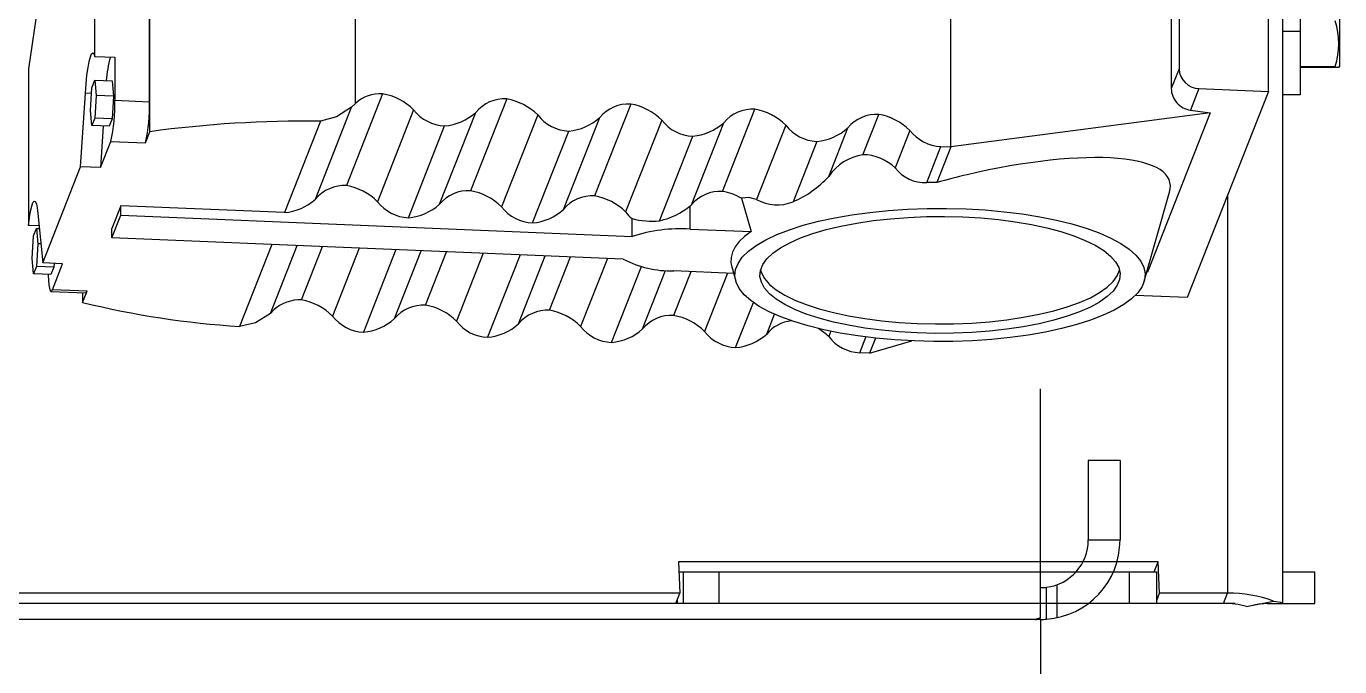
# Model space of a CAD drawing. Header units: feet. Extents: x 0.3 to 98.5, y -18.6 to 31.5.
# Drawn here: x 50.2348 to 50.7327, y -7.1052 to -6.8626 of the extents above; entities that cross this region are included whole.
import ezdxf

# ---------------------------------------------------------------- set-up
doc = ezdxf.new("R2010")
doc.units = ezdxf.units.FT
doc.header["$MEASUREMENT"] = 0

msp = doc.modelspace()

# ---------------------------------------------------------------- linework, layer by layer
for p, q in [((50.71121568027947, -7.081257387901175), (50.71121568027947, -6.477800728890088)), ((50.71769445175288, -6.477800728890088), (50.71769445175288, -6.888551883923535)), ((50.28169691258752, -6.902503826428957), (50.28169691258752, -6.561673803218602)), ((50.28157670810516, -6.89114899793455), (50.28157670810516, -6.595165057646772)), ((50.67185387870863, -6.784495421873093), (50.67185387870863, -6.878672117666289)), ((50.66889066715459, -6.792017991456081), (50.66889066715459, -6.886194688686784)), ((50.26088429853188, -6.873968239694332), (50.26088429853188, -6.814590479921664)), ((50.58532196949305, -6.908270243312179), (50.58532196949305, -6.816784282162908)), ((50.70571421926055, -6.887251489063084), (50.70571421926055, -6.830745464974626)), ((50.35958657089819, -6.891760154783166), (50.35958657089819, -6.832647153936104)), ((50.73274733621604, -6.87762704448644), (50.73274733621604, -6.842583890102954)), ((50.23840589932706, -6.859744954473191), (50.23564117323234, -6.878673868551957)), ((50.71121568027947, -6.864467255557399), (50.71769445175288, -6.864467255557399)), ((50.26088429853188, -6.873968239694332), (50.26840880587667, -6.874280219345136)), ((50.26840880587667, -6.874280219345136), (50.26840880587667, -6.89060300623297)), ((50.23564117323234, -6.878673868551957), (50.23564117323234, -6.938051628324624)), ((50.67185387870863, -6.878672117666289), (50.66889066715459, -6.886194688686784)), ((50.71769445175288, -6.877744205762772), (50.73096017932738, -6.877744205762772)), ((50.73241427693679, -6.878168937850552), (50.71769445175288, -6.878168937850552)), ((50.73096017932738, -6.878168937850552), (50.73096017932738, -6.877744205762772)), ((50.73241444368781, -6.878203639311975), (50.73274733621604, -6.87762704448644)), ((50.25915177847611, -6.894425260083434), (50.25970698460883, -6.885840406028233)), ((50.25970698460883, -6.885840406028233), (50.26081739112423, -6.883021487290824)), ((50.26081739112423, -6.883021487290824), (50.26137259725695, -6.888787365108259)), ((50.26081739112423, -6.883021487290824), (50.26740133648843, -6.883294467329018)), ((50.26740133648843, -6.883294467329018), (50.26795654262116, -6.889060375334138)), ((50.25543519158195, -6.915784337343528), (50.25723961007579, -6.887883614851953)), ((50.25956859851567, -6.887980176627782), (50.25723961007579, -6.887883614851953)), ((50.26137259725695, -6.888787365108259), (50.26081739112423, -6.897372220600973)), ((50.26795654262116, -6.889060375334138), (50.26137259725695, -6.888787365108259)), ((50.26795654262116, -6.889060375334138), (50.26740133648843, -6.897645202076673)), ((50.26840880587667, -6.89060300623297), (50.28157670810516, -6.89114899793455)), ((50.36993277568483, -6.888127772839546), (50.35622937269369, -6.922915916044314)), ((50.41696097821497, -6.890077783657935), (50.40325756947381, -6.924865899550035)), ((50.70571421926055, -6.887251489063084), (50.67494165327162, -6.96537219240645)), ((50.67937842630366, -6.88615950565992), (50.67615752117956, -6.894336216478413)), ((50.67937842630366, -6.88615950565992), (50.70571421926055, -6.887251489063084)), ((50.71769445175288, -6.888551883923535), (50.71121568027947, -6.888551883923535)), ((50.25970698460883, -6.900191168088554), (50.25915177847611, -6.894425260083434)), ((50.34447232206115, -6.928034184666044), (50.35817485104697, -6.8932482451622)), ((50.35817485104697, -6.8932482451622), (50.35958657089819, -6.891760154783166)), ((50.3816898320674, -6.894221031776626), (50.36798641182616, -6.929009174981394)), ((50.39150051884127, -6.929984166734254), (50.40520393908251, -6.895196024966998)), ((50.4639892094953, -6.892027767163658), (50.45028580075413, -6.92681588161825)), ((50.49875646857283, -6.925103953875437), (50.51101741777548, -6.89397775066938)), ((50.55202307386187, -6.911216837264984), (50.5580456318057, -6.895927734175102)), ((50.68363281972454, -6.895330056846118), (50.58532196949305, -6.908270243312179)), ((50.68363281972454, -6.895330056846118), (50.65983213671341, -6.955751532790366)), ((50.67615752117956, -6.894336216478413), (50.68363281972454, -6.895330056846118)), ((50.26081739112423, -6.897372220600973), (50.25970698460883, -6.900191168088554)), ((50.26629092997302, -6.900464149564259), (50.25970698460883, -6.900191168088554)), ((50.26740133648843, -6.897645202076673), (50.26081739112423, -6.897372220600973)), ((50.26397688587419, -6.900368210229724), (50.26295970467676, -6.916096344307004)), ((50.26740133648843, -6.897645202076673), (50.26629092997302, -6.900464149564259)), ((50.34634322246005, -6.898555848062493), (50.33271526567859, -6.933152424537596)), ((50.3797434624587, -6.935102406605811), (50.39344688844997, -6.900314292151217)), ((50.42871802884752, -6.896171015282347), (50.41501462585637, -6.930959159924628)), ((50.43852873287149, -6.931934151677487), (50.45223213586263, -6.897146007035209)), ((50.47574624287773, -6.898120998788075), (50.46204283988659, -6.932909141992843)), ((50.48699940069019, -6.930222221059656), (50.49926034989284, -6.899095991978443)), ((50.52277445690795, -6.900070982293796), (50.51171355151683, -6.928150724938588)), ((50.28001404408425, -6.906776047833452), (50.28169691258752, -6.902503826428957)), ((50.42677167648892, -6.937052390111537), (50.44047510248019, -6.902264274219432)), ((50.47488957390828, -6.936236073450436), (50.48750331076037, -6.904214259162666)), ((50.53905039107283, -6.919421154001673), (50.54628856967309, -6.90104600279683)), ((50.5698026766882, -6.902020994549696), (50.56421499389395, -6.916206102413229)), ((50.26295970467676, -6.916096344307004), (50.26684613610574, -6.906230057569379)), ((50.26684613610574, -6.906230057569379), (50.28001404408425, -6.906776047833452)), ((50.53453152479059, -6.906164241230881), (50.5255224791509, -6.929035004138763)), ((50.57616902922666, -6.921799346928859), (50.58155971007064, -6.908114226174108)), ((50.58532196949305, -6.908270243312179), (50.58001190989031, -6.921750657069703)), ((50.58155971007064, -6.908114226174108), (50.58532196949305, -6.908270243312179)), ((50.24109028018227, -6.952201016970529), (50.25543519158195, -6.915784337343528)), ((50.26295970467676, -6.916096344307004), (50.25543519158195, -6.915784337343528)), ((50.6586469854926, -6.959086262732972), (50.66823373140205, -6.925386655785362)), ((50.27063801970868, -6.930578454417594), (50.2672722769521, -6.939122898664083)), ((50.33271526567859, -6.933152424537596), (50.27063801970868, -6.930578454417594)), ((50.27063801970868, -6.934166129838831), (50.27063801970868, -6.930578454417594)), ((50.486529139825, -6.939396163329015), (50.486529139825, -6.930637260025879)), ((50.50592178847918, -6.927701885828933), (50.5096084809412, -6.940353124409517)), ((50.69018420839039, -6.926676594207111), (50.69018420839039, -7.077381865726162)), ((50.23928586168843, -6.933461859797903), (50.24109028018227, -6.952201016970529)), ((50.2672722769521, -6.942710574085323), (50.27063801970868, -6.934166129838831)), ((50.27063801970868, -6.934166129838831), (50.46447992323508, -6.94220363662169)), ((50.46447992323508, -6.94220363662169), (50.46447992323508, -6.935437389271769)), ((50.23974419698094, -6.938221747423611), (50.23564117323234, -6.938051628324624)), ((50.23758920460116, -6.941989659130483), (50.23869961111657, -6.939170740393068)), ((50.23869961111657, -6.939170740393068), (50.23925481724928, -6.944936621085526)), ((50.23869961111657, -6.939170740393068), (50.2398401248154, -6.939218017181117)), ((50.2672722769521, -6.942710574085323), (50.2672722769521, -6.939122898664083)), ((50.486529139825, -6.939396163329015), (50.5096084809412, -6.940353124409517)), ((50.23703399846845, -6.95057451462319), (50.23758920460116, -6.941989659130483)), ((50.23925481724928, -6.944936621085526), (50.23869961111657, -6.953521475140723)), ((50.24039533094812, -6.944983925186238), (50.23925481724928, -6.944936621085526)), ((50.46111419197858, -6.950748080868184), (50.2672722769521, -6.942710574085323)), ((50.32795899769992, -6.94522689579159), (50.31572155464049, -6.976293472571859)), ((50.32740401581857, -6.971364538228695), (50.33754336884491, -6.945624331025554)), ((50.23758920460116, -6.95634042262831), (50.23703399846845, -6.95057451462319)), ((50.33916020969588, -6.966248474745401), (50.34712775148997, -6.94602173750935)), ((50.36105747586002, -6.94659932277842), (50.35091726032842, -6.972341735119992)), ((50.37498721173014, -6.94717690804749), (50.36267431671101, -6.978434995494583)), ((50.37443137309357, -6.973316726872852), (50.38457158287513, -6.947574313093769)), ((50.38618842372611, -6.968198458251122), (50.39415595977015, -6.947971719577561)), ((50.40808569564027, -6.948549304846635), (50.39794548010868, -6.974291717188207)), ((50.42201542001033, -6.949126891553213), (50.40970253074122, -6.980384977562798)), ((50.42145958712379, -6.975266710378575), (50.43159980265537, -6.949524298037003)), ((50.43321663775633, -6.970148470507022), (50.44118417380036, -6.949921703083286)), ((50.45511390967048, -6.950499288352358), (50.44497367688879, -6.976241702131441)), ((50.23869961111657, -6.953521475140723), (50.23758920460116, -6.95634042262831)), ((50.24528356223081, -6.953794456616428), (50.23869961111657, -6.953521475140723)), ((50.2486147932771, -6.952513023934005), (50.24109028018227, -6.952201016970529)), ((50.24528356223081, -6.953794456616428), (50.24417315571539, -6.956613404104017)), ((50.24472835609808, -6.962379310671624), (50.2486147932771, -6.952513023934005)), ((50.24537512578867, -6.952378681552991), (50.24528356223081, -6.953794456616428)), ((50.4567307390214, -6.982334961068519), (50.4680539207605, -6.953589437679803)), ((50.4684877839039, -6.97721669244679), (50.47721062729983, -6.955072469465517)), ((50.48676990529194, -6.955533599275055), (50.4802448460365, -6.972098452575237)), ((50.50297850079653, -6.956205654744709), (50.48027844924124, -6.955264432947596)), ((50.5022799922907, -6.953750174159127), (50.50379797853938, -6.959086262732972)), ((50.24417315571539, -6.956613404104017), (50.23758920460116, -6.95634042262831)), ((50.50069964116206, -6.956111185981637), (50.49200189091901, -6.978191698574742)), ((50.6595742706423, -6.955826589435167), (50.65983213671341, -6.955751532790366)), ((50.24421767823665, -6.963035540607361), (50.2573855747151, -6.963581533746448)), ((50.25789625832657, -6.962925303810716), (50.24472835609808, -6.962379310671624)), ((50.25621338407326, -6.967197525215207), (50.25789625832657, -6.962925303810716)), ((50.25621338407326, -6.963532928700308), (50.25621338407326, -6.967197525215207)), ((50.67494165327162, -6.96537219240645), (50.65518093337488, -6.964552822476746)), ((50.32881400490926, -6.969880858126531), (50.32740401581857, -6.971364538228695)), ((50.50375895305161, -6.984284944574247), (50.51047575297526, -6.967233356558518)), ((50.51551599793412, -6.979166690327602), (50.51847151594129, -6.971663688113834)), ((50.53982578904712, -6.97812175802361), (50.53903010494923, -6.980141683517969)), ((50.55078717283187, -6.986234926642457), (50.55312888034925, -6.980290140797482)), ((50.55678482737396, -6.980716004204652), (50.55454943225429, -6.986390932280457)), ((50.55454943225429, -6.986390932280457), (50.57048710335823, -6.981752742708723)), ((50.55454943225429, -6.986390932280457), (50.55078717283187, -6.986234926642457)), ((50.61934480603503, -6.999959682388694), (50.61935684085834, -6.999971721524544)), ((50.61935684085834, -7.086611731398742), (50.61935684085834, -6.999971721524544)), ((50.63742032291427, -7.027081742323583), (50.63742032291427, -7.057172746597452)), ((50.64946266728502, -7.027081742323583), (50.63742032291427, -7.027081742323583)), ((50.64946266728502, -7.027081742323583), (50.64946266728502, -7.057172746597452)), ((50.61935684085834, -7.057172746597452), (50.61934480603503, -7.057172746597452)), ((50.63742032291427, -7.057172746597452), (50.64946266728502, -7.057172746597452)), ((50.66391163131867, -7.065406921828561), (50.48208202247993, -7.065406921828561)), ((50.48208202247993, -7.065406921828561), (50.4826270280505, -7.077381865726162)), ((50.48225533428587, -7.06921507515561), (50.66337165702874, -7.06921507515561)), ((50.48382040182139, -7.06921507515561), (50.48382040182139, -7.081257387901175)), ((50.49736668510525, -7.06921507515561), (50.49736668510525, -7.081257387901175)), ((50.65294174898214, -7.06921507515561), (50.65294174898214, -7.081257387901175)), ((50.66241155642911, -7.06921507515561), (50.66391163131867, -7.065406921828561)), ((50.66337165702874, -7.081257387901175), (50.66337165702874, -7.06921507515561)), ((50.66445663688923, -7.077381865726162), (50.66391163131867, -7.065406921828561)), ((50.71121568027947, -7.06921507515561), (50.72325796139983, -7.06921507515561)), ((50.72325796139983, -7.081257387901175), (50.72325796139983, -7.06921507515561)), ((50.62161614462367, -7.087193655069248), (50.62161614462367, -7.075094385351662)), ((50.62565806275, -7.086611731398742), (50.62565806275, -7.074101548365073)), ((50.4826270280505, -7.077381865726162), (50.07375051812626, -7.077381865726162)), ((50.48110041674926, -7.081257387901175), (50.4826270280505, -7.077381865726162)), ((50.48172432430057, -7.081257387901175), (50.48172432430057, -7.079673542188729)), ((50.66337165702874, -7.080136197195062), (50.66445663688923, -7.077381865726162)), ((50.69018420839039, -7.077381865726162), (50.66445663688923, -7.077381865726162)), ((50.68865760283919, -7.081257387901175), (50.69018420839039, -7.077381865726162)), ((50.69315219247352, -7.081257387901175), (50.07222391257505, -7.081257387901175)), ((50.69741178967608, -7.082432735312249), (50.7076926338145, -7.080398230604063)), ((50.7051940825915, -7.081257387901175), (50.72325796139983, -7.081257387901175)), ((50.61935684085834, -7.087278558649039), (49.78265634006799, -7.087278558649039)), ((50.61753097473385, -7.087275506817949), (50.61766444454703, -7.087278558649039)), ((50.61935684085834, -7.087278558649039), (50.61935684085834, -7.13286664477995))]:
    msp.add_line(p, q)
at = {"flags": 128}
for points in [[(50.25723961007579, -6.887883614851953), (50.25751194323504, -6.884352373149552), (50.25785286281216, -6.88109453411292), (50.25824943697837, -6.878233566806815), (50.25868664664218, -6.875877896766855), (50.25914791445256, -6.874116768849275), (50.25961576605306, -6.873016956773418), (50.26007247408566, -6.872620087917904), (50.26050071944483, -6.872941250374661), (50.26088429853188, -6.873968239694332)], [(50.35817485104697, -6.8932482451622), (50.35249931346745, -6.896897865710853), (50.34634322246005, -6.898555848062493)], [(50.23564117323234, -6.938051628324624), (50.23602474656934, -6.935077115076718), (50.23645299767856, -6.932581619997338), (50.23690970571116, -6.930659642037247), (50.23737755731164, -6.929384060015469), (50.23783882512203, -6.928803167038742), (50.2382760290358, -6.92893900874139), (50.23867260895206, -6.929786438842056), (50.23901352277913, -6.93131335777016), (50.23928586168843, -6.933461859797903)], [(50.51171355151683, -6.928150724938588), (50.50870744470144, -6.927465444388364), (50.50592178847918, -6.927701885828933)], [(50.57136565121098, -6.981790819440713), (50.56407895381509, -6.981373533648304), (50.55694751886519, -6.980733410998207), (50.55003593075476, -6.979876246088233), (50.54340676711504, -6.978809807215709), (50.53712008131197, -6.977543763064544), (50.53123276994216, -6.976089556204453), (50.52579817033062, -6.974460368590751), (50.5208655372774, -6.972670953375827), (50.51647948530437, -6.970737529971), (50.51267975290364, -6.968677589982843), (50.50950075978488, -6.966509786525004), (50.50697126762338, -6.964253757404627), (50.50511423055895, -6.961929936808716), (50.50394642719384, -6.959559375615525), (50.50347846059265, -6.957163521455731), (50.50371456278116, -6.95476407927408), (50.50465256024613, -6.952382779890465), (50.50628400618607, -6.950041210373911), (50.50859410001086, -6.947760568228574), (50.5115619403431, -6.945561454392466), (50.51516064001902, -6.943463874674981), (50.51935758483987, -6.941486733753795), (50.52411477857417, -6.939648006238425), (50.52938918220968, -6.937964308292605), (50.53513298995515, -6.936450897634304), (50.54129418699365, -6.935121509659703), (50.54781695198511, -6.933988127441811), (50.55464228957005, -6.933061034918282), (50.56170831212142, -6.932348624265261), (50.5689510562495, -6.931857398772353), (50.57630495430482, -6.931591735653742), (50.58370335188125, -6.931554067174234), (50.59107931857103, -6.931744759898576)], [(50.57256770178475, -6.97873923128571), (50.56576089656273, -6.978342432868125), (50.55911278080755, -6.977724223601541), (50.55269154418468, -6.976891009024987), (50.54656307634559, -6.975851274752669), (50.54079024242327, -6.974615735974867), (50.53543230802881, -6.973197049956191), (50.53054423774713, -6.971609770035323), (50.52617618913378, -6.969870175998951), (50.52237300671202, -6.967996153331033), (50.51917366996933, -6.966006918648665), (50.51661105760602, -6.963922873076138), (50.51471145878227, -6.961765412493813), (50.51349434886674, -6.959556661598986), (50.51297221118551, -6.957319285592261), (50.5131504047712, -6.955076255863583), (50.51402711261273, -6.952850578303131), (50.51559334165535, -6.950665113612686), (50.51783303205117, -6.948542240928594), (50.52072317216003, -6.94650380750897), (50.52423409180111, -6.944570665855858), (50.52832981300524, -6.942762712527989), (50.53296829726627, -6.94109845545062), (50.538101911294, -6.939594993790434), (50.5436780020176, -6.93826772470374), (50.54963937383864, -6.937130328961397), (50.55592480038403, -6.936194418759149), (50.56246983526118, -6.935469603843044), (50.56920728356062, -6.934963373633719), (50.5760680298613, -6.934680867224984), (50.58298167648428, -6.934624999884603), (50.58987726224722, -6.934796333678493)], [(50.59107931857103, -6.931744759898576), (50.59836598146671, -6.932162060066071), (50.60549742216664, -6.932802181278658), (50.61240900452706, -6.933659334688562), (50.61903816816676, -6.93472577212358), (50.62532488847005, -6.935991830649831), (50.63121217108968, -6.937446037509924), (50.63664676495119, -6.939075225123625), (50.64157943250459, -6.94086461302588), (50.6459654787276, -6.942798065180883), (50.64976521112833, -6.944858003731534), (50.65294420424708, -6.947025807189371), (50.65547366765843, -6.949281834872242), (50.65733071047289, -6.951605656905661), (50.658498513838, -6.953976218098852), (50.6589664804392, -6.956372072258644), (50.65873037825069, -6.958771514440295), (50.65779237503569, -6.961152786511244), (50.65616092334569, -6.963494353152781), (50.65385084102098, -6.965775024048291), (50.6508829949387, -6.967974110571733), (50.647284329763, -6.970071717601888), (50.64308735619198, -6.972048829772895), (50.6383301509576, -6.973887558725776), (50.63305575882215, -6.975571256671595), (50.62731197407682, -6.977084667329898), (50.62115077703832, -6.978414082617167), (50.6146279832967, -6.979547466272566), (50.60780267446194, -6.980474545858515), (50.60073662891043, -6.981186940698942), (50.59349387903229, -6.981678193504512), (50.5861400154772, -6.981943843685547), (50.57874158340054, -6.981981512165055), (50.57136565121098, -6.981790819440713)], [(50.58987726224722, -6.934796333678493), (50.59668403296904, -6.935193147908675), (50.6033321602243, -6.93581134136266), (50.60975339684715, -6.936644586126894), (50.61588186468625, -6.937684290211532), (50.62165469285855, -6.93891985773951), (50.62701265600316, -6.94033854375818), (50.63190069753468, -6.941925823679052), (50.63626874614802, -6.943665388965252), (50.64007195156992, -6.945539411633169), (50.64327126531249, -6.947528647753044), (50.6458338776758, -6.949612719200731), (50.64773347649952, -6.951770179783056), (50.6489505921651, -6.953978932115389), (50.64947272984633, -6.956216308122118), (50.64929452476058, -6.958459336413281), (50.64841782266907, -6.96068498666107), (50.64685159362645, -6.962870481539197), (50.64461190323063, -6.964993324035607), (50.64172176887182, -6.967031786205405), (50.63821084923073, -6.968964897670832), (50.6341151280266, -6.97077288118639), (50.62947663801553, -6.972437138263759), (50.62434302973784, -6.973940601361454), (50.61876693901424, -6.975267840260463), (50.61280559019335, -6.97640526475298), (50.60652014064779, -6.977341174955226), (50.59997510577067, -6.978065961121155), (50.59323765172118, -6.978572220080656), (50.58637691117054, -6.97885472505188), (50.57946326454756, -6.978910593829774), (50.57256770178475, -6.97873923128571)], [(50.5096084809412, -6.940353124409517), (50.50714655744138, -6.942222485236529), (50.50514735076075, -6.944149099162368), (50.50362334422539, -6.946120896863496), (50.5025840598933, -6.948125590515055), (50.50203597805398, -6.950150657978245), (50.50198254297842, -6.952183439113432), (50.5022799922907, -6.953750174159127)], [(50.51317530817292, -6.954973959865326), (50.51349434886674, -6.955968957427574), (50.51471145878227, -6.958177708322397), (50.51661105760602, -6.960335197654896), (50.51917366996933, -6.962419240352409), (50.52237300671202, -6.964408476472288), (50.52617618913378, -6.966282499140201), (50.53054423774713, -6.968022065863911), (50.53543230802881, -6.969609345784781), (50.54079024242327, -6.971028059116117), (50.54656307634559, -6.972263599331432), (50.55269154418468, -6.973303330728733), (50.55911278080755, -6.974136548180303), (50.56576089656273, -6.974754741634289), (50.57256770178475, -6.97515155442696)], [(50.57256770178475, -6.97515155442696), (50.57946326454756, -6.975322916971029), (50.58637691117054, -6.975267049630643), (50.59323765172118, -6.974984543221906), (50.59997510577067, -6.974478284262407), (50.60652014064779, -6.973753498096483), (50.61280559019335, -6.972817587894236), (50.61876693901424, -6.971680163401713), (50.62434302973784, -6.970352895752532), (50.62947663801553, -6.968849432654833), (50.6341151280266, -6.967185175577464), (50.63821084923073, -6.965377222249595), (50.64172176887182, -6.963444082033993), (50.64461190323063, -6.961405647176859), (50.64685159362645, -6.959282803242941), (50.64841782266907, -6.95709731123983), (50.6492696616091, -6.954973959865326)], [(50.2431875077101, -6.956572540042542), (50.24319571301011, -6.956884916445764), (50.24328464305193, -6.958846513584747), (50.24342904943176, -6.960495764508186), (50.24362338911582, -6.96176931245507), (50.24386018705856, -6.962618240439861), (50.2441303524546, -6.96300988251353), (50.24442350074069, -6.962929202334466), (50.24472835609808, -6.962379310671624)], [(50.2573855747151, -6.963581533746448), (50.25759139146909, -6.963475195473558), (50.25789625832657, -6.962925303810716)], [(50.32740401581857, -6.971364538228695), (50.32177013724286, -6.97490844294575), (50.31572155464049, -6.976293472571859)], [(50.7076926338145, -7.080398230604063), (50.71031818031125, -7.080749066116605), (50.71121568027947, -7.081257387901175)], [(50.61766443879701, -7.087278558649039), (50.61745594252669, -7.087262436988318), (50.61758355880421, -7.087213196563308), (50.61768263765788, -7.087193655069248)], [(50.61768263765788, -7.087193655069248), (50.61747174362296, -7.087244169127013), (50.61749101774038, -7.087254384064254)]]:
    msp.add_lwpolyline(points, dxfattribs=at)
for centre, radius, start, end in [((50.70595536422978, -6.869137209760167), 0.02644467847305226, 341.0058421243099, 18.99415787568995), ((50.31090581979952, -6.886546685706406), 0.04585052962863082, 164.3931191599096, 175.8170196357568), ((50.67957585375655, -6.878436455355464), 0.007725573533736534, 181.7480285795332, 268.5356309433413), ((50.207950741022, -6.892448981667501), 0.06048624502143828, 346.8301713344281, 1.748878263460703), ((50.36920517200173, -6.902606178490062), 0.01449667733634995, 87.1230245661763, 131.5676288722476), ((50.36605837332915, -6.909992863245142), 0.02220570205691398, 45.25610513465144, 79.95171534450121), ((50.41618796650521, -6.904364695891735), 0.01430780899359175, 86.90295641880306, 140.1473109172126), ((50.41308672536019, -6.911942656999706), 0.02220546135030034, 45.25603725427062, 79.95200039448146), ((50.22111821774788, -6.892994958993993), 0.06048666361028216, 346.8302492542, 1.748851682594556), ((50.39409034037035, -6.884683375353758), 0.01564415469659767, 217.5651125319869, 267.6427080238667), ((50.39166542984602, -6.880159591354067), 0.02023327807579169, 275.0511960162671, 311.999252514576), ((50.46321620353558, -6.906314762772965), 0.01430789125351229, 86.90301306590722, 140.1471533949272), ((50.46011491639027, -6.913892664943077), 0.02220549124195743, 45.25605015875477, 79.95193103613637), ((50.51024441756579, -6.90826474484118), 0.01430789125350951, 86.90301306590722, 140.1471533949272), ((50.50714313042049, -6.915842648448804), 0.02220549124195558, 45.25605015875477, 79.95193103613637), ((50.55727262584598, -6.910214666534028), 0.01430782856565251, 86.90297779539783, 140.1474201770979), ((50.55417143645126, -6.917792376077966), 0.02220522311196774, 45.25570815420244, 79.95205632196324), ((50.34019744126545, -7.329172058815866), 0.4306600660455863, 89.18232624383785, 97.80715028337653), ((50.44111858315074, -6.886633288421555), 0.01564422668851418, 217.5652385160442, 267.6426383816855), ((50.43869366112634, -6.88210965536028), 0.02023319549881828, 275.0511623726957, 311.9993363934898), ((50.48814680293101, -6.888583250364645), 0.01564424767636155, 217.5652745482092, 267.6426022788272), ((50.48572187515656, -6.884059638866001), 0.02023319549882168, 275.0511623726957, 311.9993363934898), ((50.53517501696122, -6.890533235307879), 0.01564424767635168, 217.5652745482092, 267.6426022788272), ((50.53275002018636, -6.886009379432743), 0.02023344349889492, 275.0512980100654, 311.9989690603508), ((50.58220324824154, -6.892483142625634), 0.01564432385837761, 217.5655340285957, 267.6424474021249), ((50.55494976694343, -6.930202898066927), 0.01921031152517225, 98.76313223530983, 145.8578719297481), ((50.55177224008361, -6.929220688582591), 0.01800560000652282, 46.28678129939033, 89.20177884958623), ((50.50996887013697, -6.892824411517397), 0.03940966401668594, 293.2450649042327, 317.5552673657618), ((50.57564007200388, -6.907358980635102), 0.01445005038592465, 217.7527587796881, 272.0978214881313), ((50.35545636098393, -6.937202802402956), 0.01430778262393267, 86.9029397484029, 140.1475087492364), ((50.3523552003394, -6.944780517696929), 0.02220518056317796, 45.25567362908226, 79.95209057147932), ((50.4024845807642, -6.939152844846538), 0.01430784054387463, 86.90305602934659, 140.1473924795625), ((50.39938341436962, -6.946730517015251), 0.02220519322102093, 45.25569524971072, 79.95212547013186), ((50.49798346836314, -6.939390917859553), 0.01430786076308259, 86.90304234856144, 140.1473555858448), ((50.49484912426642, -6.94706099452876), 0.02230199555399232, 60.23209770529291, 79.90960620249153), ((50.5812190722452, -7.168700290979688), 0.2469525847221793, 90.28007579696435, 91.17174854849209), ((50.33093373807422, -6.912997480801463), 0.02023352607839748, 275.0513316489292, 311.998885181439), ((50.38038699487956, -6.919471307244743), 0.01564434108546468, 217.5655662607185, 267.6424713270538), ((50.3779620786052, -6.914947770496552), 0.02023320782400062, 275.051030595279, 311.9991862023441), ((50.44951280629448, -6.941102847039877), 0.01430786076307335, 86.90304234856144, 140.1473555858448), ((50.4464115248992, -6.948680687397109), 0.02220539871526415, 45.25584968770931, 79.95191477997156), ((50.46831972187994, -6.907679409962396), 0.02930266200644819, 282.9562409427116, 308.4203119617733), ((50.47410208936035, -6.916082951037902), 0.01913790652122997, 310.4920188623032, 312.3698869389445), ((50.51951039777091, -6.914657364977186), 0.01558401640716363, 239.9794517109732, 292.6924696238607), ((50.42741515140943, -6.921421405751166), 0.01564422316453145, 217.5653645424005, 267.6426732027879), ((50.4249903558858, -6.916897907815711), 0.02023304908484887, 275.0508803873677, 311.9993364292079), ((50.47416568474781, -6.923662146965897), 0.01524697908121602, 217.3354529873912, 230.5608816410513), ((50.47179527305553, -6.908329247296676), 0.02807785005515576, 254.8980146326603, 276.3271028941431), ((50.4827622228742, -6.997800054043157), 0.0585252436244572, 86.30966658341285, 108.2029107372646), ((50.47968153810442, -6.91487925739162), 0.04038958584222779, 242.6318517622699, 270.8468020359643), ((50.33797407521908, -6.631504041362897), 0.3455067673362868, 256.3116895670043, 266.3072825984418), ((50.33843260026275, -6.980726893333495), 0.01449668915933394, 87.12304358689343, 131.5676100123321), ((50.33528580159016, -6.988113565150995), 0.02220570205692154, 45.25610513465144, 79.95171534450121), ((50.38541549826687, -6.982485554486045), 0.01430798817530266, 86.90335229472603, 140.1470960731336), ((50.38231401562038, -6.990063548656721), 0.02220570205693217, 45.25610513465144, 79.95171534450121), ((50.43244362029654, -6.984435402865945), 0.01430782921248943, 86.90294274089996, 140.1472742422022), ((50.42934237340147, -6.992013328036199), 0.02220544869247663, 45.25601589792592, 79.95196549581539), ((50.36331778588148, -6.962804057134493), 0.0156441756843231, 217.5651485218559, 267.6426721342726), ((50.36089285810706, -6.958280294697426), 0.02023327807579586, 275.0511960162671, 311.999252514576), ((50.4103459999117, -6.964754042077725), 0.01564417568432418, 217.5651485218559, 267.6426721342726), ((50.40792107213727, -6.960230276765641), 0.02023327807578322, 275.0511960162671, 311.999252514576), ((50.47947184582683, -6.986385448184544), 0.01430789125351414, 86.90301306590722, 140.1471533949272), ((50.47637061043183, -6.993963223853887), 0.02220535717561662, 45.2558791564802, 79.9519936837097), ((50.52636316302297, -6.988128640305346), 0.01407044788873924, 96.19516600791111, 140.4364083033334), ((50.45737423119202, -6.966703953708011), 0.01564424767636293, 217.5652745482092, 267.6426022788272), ((50.45494937816804, -6.962180507522872), 0.02023302362426863, 275.050999739181, 311.9994989396172), ((50.50440243372216, -6.968653940088751), 0.01564424403359766, 217.5653355539965, 267.6426497043677), ((50.50197756919811, -6.964130390402984), 0.02023312689845781, 275.0510479485878, 311.9993349576987), ((50.52355988869337, -6.99570443077509), 0.0219437177419909, 45.17083918483988, 57.97804523854479), ((50.55143064775238, -6.970603923594473), 0.01564424403359196, 217.5653355539965, 267.6426497043677), ((50.61935684660839, -7.057172746597452), 0.01806348269334147, 277.1850997190671, 359.9999823999061), ((50.61935684660839, -7.057172746597452), 0.03010580448890172, 274.3038154351671, 359.9999823999061), ((50.61935663960713, -7.057169116887836), 0.01806711501793503, 270.0006394764545, 277.1843308359882), ((50.69136858910649, -7.122828983998192), 0.04546254843040486, 68.95716732415909, 91.49282157187753), ((50.68994670894337, -7.104844858175765), 0.02362267049192903, 71.5780146841499, 93.12823248106332), ((50.70633955857057, -7.110750092404766), 0.02951494036052315, 92.22419283426626, 102.0330027412616), ((50.61935718586046, -7.057185163798108), 0.03009339602102935, 269.9993402464214, 274.3049550226399), ((50.61935706510971, -7.057181936590943), 0.03009662350624794, 269.999571405623, 274.3047238523261)]:
    msp.add_arc(centre, radius, start, end)
for centre, major_axis, ratio, start_param, end_param in [((50.67615750967951, -6.887160835448254), (0.005535452072156624, -0.00538473375851462), 0.8743336140000002, 3.846392828225293, 5.417189155020279), ((50.58702894789322, -6.943671741316455), (0.08130297835618794, 0.02219053225691021), 0.272871735, 6.119749979000574, 7.724713181442278), ((50.58702894789322, -6.943671741316455), (0.08130297835618794, 0.02219053225691021), 0.272871735, 1.44152787426269, 1.582632557572831), ((50.61674680220609, -7.057172746597452), (0, 0.03010580448890065), 0.4142135624, 3.216708404892658, 3.352454115294432)]:
    msp.add_ellipse(centre, major_axis=major_axis, ratio=ratio, start_param=start_param, end_param=end_param)
at = {"extrusion": (0, 0, -1)}
msp.add_ellipse((50.61674679645606, -7.057172746597452), major_axis=(0, 0.03010580448890065), ratio=0.4142135624, start_param=2.930731191885187, end_param=3.066476902286852, dxfattribs=at)

doc.saveas('drawing.dxf')
